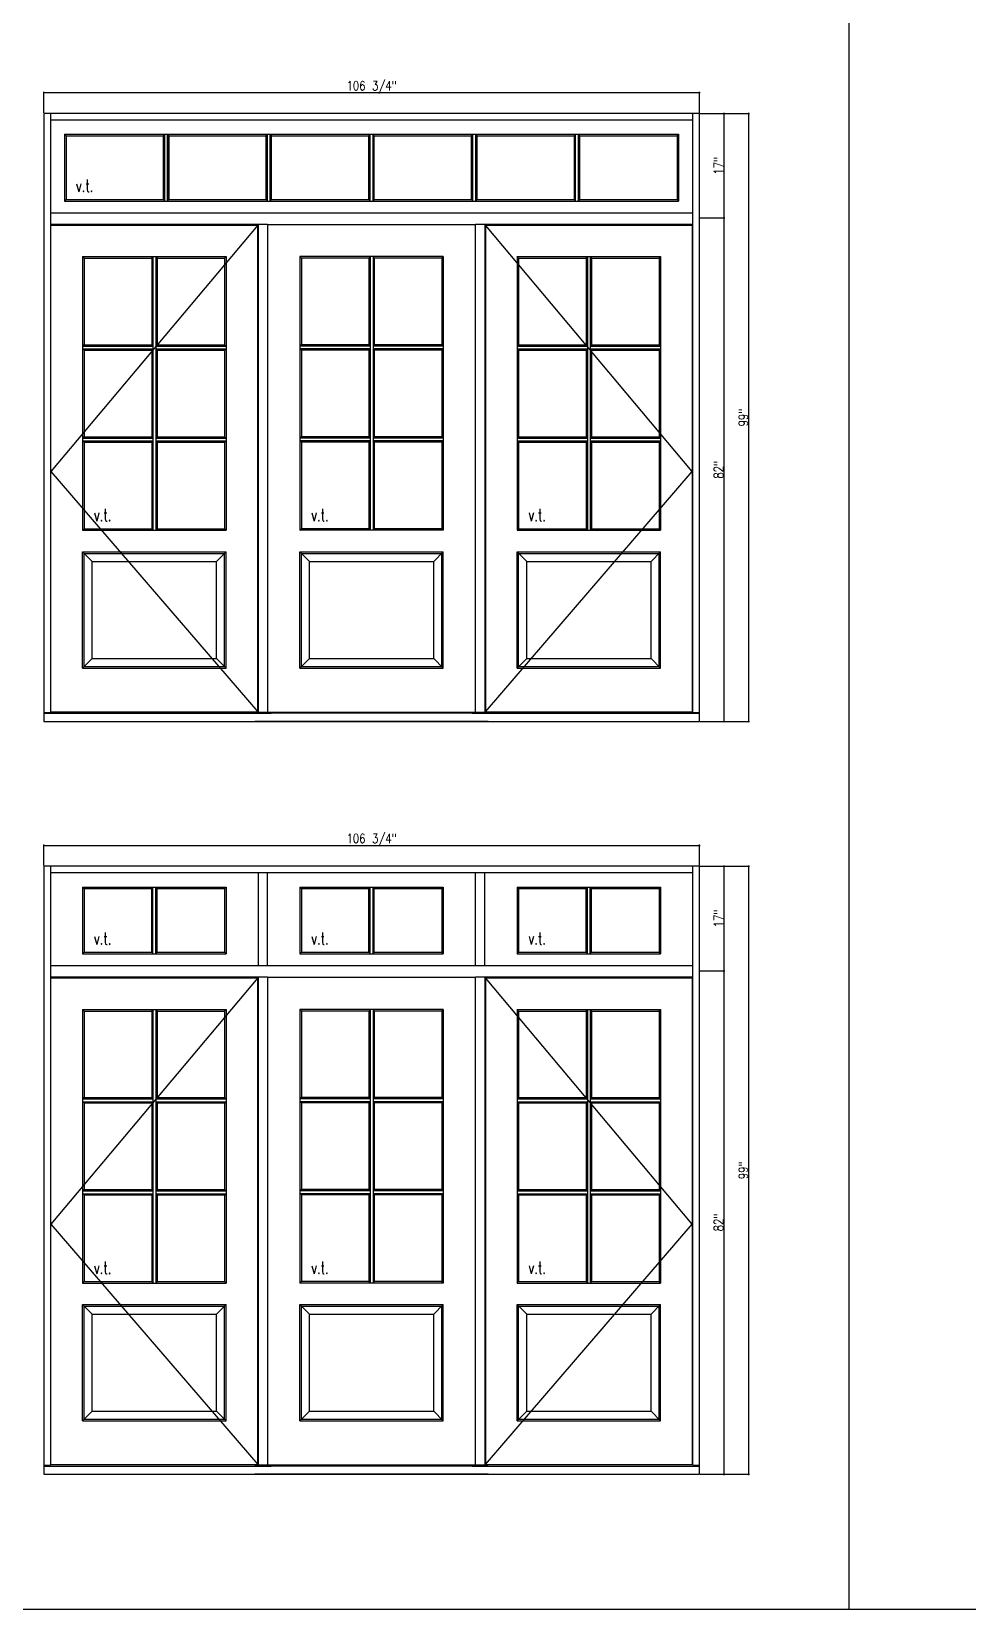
# Model space of a CAD drawing. Header units: inches. Extents: x 1985 to 11287, y 379 to 4336.
# Drawn here: x 9174.9 to 9327.3, y 3811.8 to 4068.7 of the extents above; entities that cross this region are included whole.
import ezdxf

# ---------------------------------------------------------------- set-up
doc = ezdxf.new("R2010")
doc.units = ezdxf.units.IN
doc.header["$MEASUREMENT"] = 0
doc.layers.get('0').update_dxf_attribs({"linetype": 'CONTINUOUS'})
doc.layers.get('Defpoints').update_dxf_attribs({"linetype": 'CONTINUOUS'})
for name, color, linetype in [('COTE1-1 99', 7, 'CONTINUOUS'), ('elevation 99', 7, 'CONTINUOUS'), ('opening side 99', 1, 'CONTINUOUS'), ('separation 99', 3, 'CONTINUOUS')]:
    doc.layers.add(name, color=color, linetype=linetype)
doc.styles.get("Standard").update_dxf_attribs({"font": 'txt.shx', "width": 0.8})
doc.dimstyles.new('Elevation', dxfattribs={"dimscale": 2, "dimtxt": 0.75, "dimasz": 0.0625, "dimexe": 0.0625, "dimexo": 0.0625, "dimgap": 0.0625, "dimtad": 1, "dimdec": 5, "dimzin": 0, "dimdsep": 46, "dimlunit": 5, "dimtxsty": 'Standard', "dimblk1": 'OBLIQUE', "dimblk2": 'OBLIQUE', "dimsah": 1, "dimcen": 2, "dimdle": 0.0625, "dimclrd": 1, "dimclre": 1, "dimadec": 1, "dimazin": 0, "dimtfac": 0.375, "dimtdec": 5, "dimtmove": 0, "dimatfit": 3, "dimldrblk": 'OBLIQUE', "dimfxl": 1, "dimfrac": 2, "dimtolj": 1, "dimtzin": 0, "dimarcsym": 0})

# ---------------------------------------------------------------- blocks, each defined once
blk = doc.blocks.new('_OBLIQUE')
at = {"color": 0, "linetype": 'ByBlock'}
blk.add_line((-0.5, -0.5), (0.5, 0.5), dxfattribs=at)
blk = doc.blocks.new('*D387')
at = {"layer": 'COTE1-1 99', "color": 1, "lineweight": -2, "transparency": 16777216}
for p, q in [((9176.77, 4058.8), (9283.77, 4058.8)), ((9176.89, 4055.52), (9176.89, 4058.92)), ((9283.64, 4055.52), (9283.64, 4058.92))]:
    blk.add_line(p, q, dxfattribs=at)
at = {"layer": 'Defpoints', "color": 0, "transparency": 16777216}
for p in [(9283.64, 4058.8), (9176.89, 4055.39), (9283.64, 4055.39)]:
    blk.add_point(p, dxfattribs=at)
at = {"layer": 'COTE1-1 99', "color": 1, "lineweight": -2, "transparency": 16777216, "xscale": 0.125, "yscale": 0.125, "zscale": 0.125, "rotation": 180}
blk.add_blockref('_OBLIQUE', (9176.89, 4058.8), dxfattribs=at)
at = {"layer": 'COTE1-1 99', "color": 1, "lineweight": -2, "transparency": 16777216, "xscale": 0.125, "yscale": 0.125, "zscale": 0.125}
blk.add_blockref('_OBLIQUE', (9283.64, 4058.8), dxfattribs=at)
at = {"layer": 'COTE1-1 99', "color": 0, "transparency": 16777216, "insert": (9230.27, 4059.67), "char_height": 1.5, "attachment_point": 5}
blk.add_mtext('\\A1;106 3/4"', dxfattribs=at)
blk = doc.blocks.new('*D388')
at = {"layer": 'COTE1-1 99', "color": 1, "lineweight": -2, "transparency": 16777216}
for p, q in [((9283.77, 4055.39), (9287.77, 4055.39)), ((9287.65, 4038.27), (9287.65, 4055.52)), ((9283.77, 4038.39), (9287.77, 4038.39))]:
    blk.add_line(p, q, dxfattribs=at)
at = {"layer": 'Defpoints', "color": 0, "transparency": 16777216}
for p in [(9283.64, 4055.39), (9287.65, 4055.39), (9283.64, 4038.39)]:
    blk.add_point(p, dxfattribs=at)
at = {"layer": 'COTE1-1 99', "color": 1, "lineweight": -2, "transparency": 16777216, "xscale": 0.125, "yscale": 0.125, "zscale": 0.125}
for p, rotation in [((9287.65, 4055.39), 90), ((9287.65, 4038.39), 270)]:
    blk.add_blockref('_OBLIQUE', p, dxfattribs=dict(at, rotation=rotation))
at = {"layer": 'COTE1-1 99', "color": 0, "transparency": 16777216, "insert": (9286.77, 4046.89), "char_height": 1.5, "attachment_point": 5, "rotation": 90}
blk.add_mtext('\\A1;17"', dxfattribs=at)
blk = doc.blocks.new('*D389')
at = {"layer": 'COTE1-1 99', "color": 1, "lineweight": -2, "transparency": 16777216}
for p, q in [((9283.77, 4038.39), (9287.77, 4038.39)), ((9287.65, 3956.27), (9287.65, 4038.52)), ((9283.77, 3956.39), (9287.77, 3956.39))]:
    blk.add_line(p, q, dxfattribs=at)
at = {"layer": 'Defpoints', "color": 0, "transparency": 16777216}
for p in [(9283.64, 4038.39), (9287.65, 4038.39), (9283.64, 3956.39)]:
    blk.add_point(p, dxfattribs=at)
at = {"layer": 'COTE1-1 99', "color": 1, "lineweight": -2, "transparency": 16777216, "xscale": 0.125, "yscale": 0.125, "zscale": 0.125}
for p, rotation in [((9287.65, 4038.39), 90), ((9287.65, 3956.39), 270)]:
    blk.add_blockref('_OBLIQUE', p, dxfattribs=dict(at, rotation=rotation))
at = {"layer": 'COTE1-1 99', "color": 0, "transparency": 16777216, "insert": (9286.77, 3997.39), "char_height": 1.5, "attachment_point": 5, "rotation": 90}
blk.add_mtext('\\A1;82"', dxfattribs=at)
blk = doc.blocks.new('*D390')
at = {"layer": 'COTE1-1 99', "color": 1, "lineweight": -2, "transparency": 16777216}
for p, q in [((9283.77, 4055.39), (9291.79, 4055.39)), ((9291.67, 3956.27), (9291.67, 4055.52)), ((9283.77, 3956.39), (9291.79, 3956.39))]:
    blk.add_line(p, q, dxfattribs=at)
at = {"layer": 'Defpoints', "color": 0, "transparency": 16777216}
for p in [(9283.64, 4055.39), (9291.67, 4055.39), (9283.64, 3956.39)]:
    blk.add_point(p, dxfattribs=at)
at = {"layer": 'COTE1-1 99', "color": 1, "lineweight": -2, "transparency": 16777216, "xscale": 0.125, "yscale": 0.125, "zscale": 0.125}
for p, rotation in [((9291.67, 4055.39), 90), ((9291.67, 3956.39), 270)]:
    blk.add_blockref('_OBLIQUE', p, dxfattribs=dict(at, rotation=rotation))
at = {"layer": 'COTE1-1 99', "color": 0, "transparency": 16777216, "insert": (9290.79, 4005.89), "char_height": 1.5, "attachment_point": 5, "rotation": 90}
blk.add_mtext('\\A1;99"', dxfattribs=at)
blk = doc.blocks.new('*D467')
at = {"layer": 'COTE1-1 99', "color": 1, "lineweight": -2, "transparency": 16777216}
for p, q in [((9176.77, 3936.23), (9283.77, 3936.23)), ((9176.89, 3932.95), (9176.89, 3936.35)), ((9283.64, 3932.95), (9283.64, 3936.35))]:
    blk.add_line(p, q, dxfattribs=at)
at = {"layer": 'Defpoints', "color": 0, "transparency": 16777216}
for p in [(9283.64, 3936.23), (9176.89, 3932.82), (9283.64, 3932.82)]:
    blk.add_point(p, dxfattribs=at)
at = {"layer": 'COTE1-1 99', "color": 1, "lineweight": -2, "transparency": 16777216, "xscale": 0.125, "yscale": 0.125, "zscale": 0.125, "rotation": 180}
blk.add_blockref('_OBLIQUE', (9176.89, 3936.23), dxfattribs=at)
at = {"layer": 'COTE1-1 99', "color": 1, "lineweight": -2, "transparency": 16777216, "xscale": 0.125, "yscale": 0.125, "zscale": 0.125}
blk.add_blockref('_OBLIQUE', (9283.64, 3936.23), dxfattribs=at)
at = {"layer": 'COTE1-1 99', "color": 0, "transparency": 16777216, "insert": (9230.27, 3937.1), "char_height": 1.5, "attachment_point": 5}
blk.add_mtext('\\A1;106 3/4"', dxfattribs=at)
blk = doc.blocks.new('*D468')
at = {"layer": 'COTE1-1 99', "color": 1, "lineweight": -2, "transparency": 16777216}
for p, q in [((9283.77, 3932.82), (9287.77, 3932.82)), ((9287.65, 3915.7), (9287.65, 3932.95)), ((9283.77, 3915.82), (9287.77, 3915.82))]:
    blk.add_line(p, q, dxfattribs=at)
at = {"layer": 'Defpoints', "color": 0, "transparency": 16777216}
for p in [(9283.64, 3932.82), (9287.65, 3932.82), (9283.64, 3915.82)]:
    blk.add_point(p, dxfattribs=at)
at = {"layer": 'COTE1-1 99', "color": 1, "lineweight": -2, "transparency": 16777216, "xscale": 0.125, "yscale": 0.125, "zscale": 0.125}
for p, rotation in [((9287.65, 3932.82), 90), ((9287.65, 3915.82), 270)]:
    blk.add_blockref('_OBLIQUE', p, dxfattribs=dict(at, rotation=rotation))
at = {"layer": 'COTE1-1 99', "color": 0, "transparency": 16777216, "insert": (9286.77, 3924.32), "char_height": 1.5, "attachment_point": 5, "rotation": 90}
blk.add_mtext('\\A1;17"', dxfattribs=at)
blk = doc.blocks.new('*D469')
at = {"layer": 'COTE1-1 99', "color": 1, "lineweight": -2, "transparency": 16777216}
for p, q in [((9283.77, 3915.82), (9287.77, 3915.82)), ((9287.65, 3833.7), (9287.65, 3915.95)), ((9283.77, 3833.82), (9287.77, 3833.82))]:
    blk.add_line(p, q, dxfattribs=at)
at = {"layer": 'Defpoints', "color": 0, "transparency": 16777216}
for p in [(9283.64, 3915.82), (9287.65, 3915.82), (9283.64, 3833.82)]:
    blk.add_point(p, dxfattribs=at)
at = {"layer": 'COTE1-1 99', "color": 1, "lineweight": -2, "transparency": 16777216, "xscale": 0.125, "yscale": 0.125, "zscale": 0.125}
for p, rotation in [((9287.65, 3915.82), 90), ((9287.65, 3833.82), 270)]:
    blk.add_blockref('_OBLIQUE', p, dxfattribs=dict(at, rotation=rotation))
at = {"layer": 'COTE1-1 99', "color": 0, "transparency": 16777216, "insert": (9286.77, 3874.82), "char_height": 1.5, "attachment_point": 5, "rotation": 90}
blk.add_mtext('\\A1;82"', dxfattribs=at)
blk = doc.blocks.new('*D470')
at = {"layer": 'COTE1-1 99', "color": 1, "lineweight": -2, "transparency": 16777216}
for p, q in [((9283.77, 3932.82), (9291.79, 3932.82)), ((9291.67, 3833.7), (9291.67, 3932.95)), ((9283.77, 3833.82), (9291.79, 3833.82))]:
    blk.add_line(p, q, dxfattribs=at)
at = {"layer": 'Defpoints', "color": 0, "transparency": 16777216}
for p in [(9283.64, 3932.82), (9291.67, 3932.82), (9283.64, 3833.82)]:
    blk.add_point(p, dxfattribs=at)
at = {"layer": 'COTE1-1 99', "color": 1, "lineweight": -2, "transparency": 16777216, "xscale": 0.125, "yscale": 0.125, "zscale": 0.125}
for p, rotation in [((9291.67, 3932.82), 90), ((9291.67, 3833.82), 270)]:
    blk.add_blockref('_OBLIQUE', p, dxfattribs=dict(at, rotation=rotation))
at = {"layer": 'COTE1-1 99', "color": 0, "transparency": 16777216, "insert": (9290.79, 3883.32), "char_height": 1.5, "attachment_point": 5, "rotation": 90}
blk.add_mtext('\\A1;99"', dxfattribs=at)

msp = doc.modelspace()

# ---------------------------------------------------------------- linework, layer by layer
at = {"layer": 'elevation 99'}
for p, q in [((9176.8925, 4055.391934), (9176.8925, 3956.391934)), ((9283.6425, 4055.391934), (9176.8925, 4055.391934)), ((9177.955, 4055.391934), (9177.955, 3957.851463)), ((9282.58, 4054.329434), (9177.955, 4054.329434)), ((9282.58, 3957.851463), (9282.58, 4055.391934)), ((9283.6425, 3956.391934), (9283.6425, 4055.391934)), ((9180.276195, 4052.007983), (9180.276195, 4041.150858)), ((9180.276195, 4052.007983), (9197.042258, 4052.007983)), ((9180.517267, 4051.766912), (9180.276195, 4052.007983)), ((9180.517267, 4051.766912), (9180.517267, 4041.391929)), ((9180.517267, 4051.766912), (9190.92365, 4051.766912)), ((9190.92365, 4051.766912), (9196.371458, 4051.766912)), ((9196.371458, 4051.766912), (9196.575658, 4052.007983)), ((9196.371458, 4041.391929), (9196.371458, 4051.766912)), ((9196.575658, 4041.150858), (9196.575658, 4052.007983)), ((9197.005387, 4052.007983), (9208.018913, 4052.007983)), ((9197.042258, 4041.150858), (9197.042258, 4052.007983)), ((9197.042258, 4052.007983), (9197.246458, 4051.766912)), ((9197.246458, 4041.391929), (9197.246458, 4051.766912)), ((9197.246458, 4051.766912), (9207.777841, 4051.766912)), ((9197.246458, 4051.766912), (9197.246458, 4041.391929)), ((9207.777841, 4051.766912), (9213.10075, 4051.766912)), ((9208.018913, 4052.007983), (9252.015887, 4052.007983)), ((9213.10075, 4051.766912), (9213.30495, 4052.007983)), ((9213.10075, 4041.391929), (9213.10075, 4051.766912)), ((9213.30495, 4041.150858), (9213.30495, 4052.007983)), ((9213.77155, 4052.007983), (9213.97575, 4051.766912)), ((9213.77155, 4041.150858), (9213.77155, 4052.007983)), ((9213.97575, 4051.766912), (9229.8299, 4051.766912)), ((9213.97575, 4041.391929), (9213.97575, 4051.766912)), ((9229.8299, 4051.766912), (9230.0341, 4052.007983)), ((9229.8299, 4041.391929), (9229.8299, 4051.766912)), ((9230.0341, 4041.150858), (9230.0341, 4052.007983)), ((9230.5007, 4041.150858), (9230.5007, 4052.007983)), ((9230.7049, 4051.766912), (9230.5007, 4052.007983)), ((9230.7049, 4041.391929), (9230.7049, 4051.766912)), ((9230.7049, 4051.766912), (9246.55905, 4051.766912)), ((9246.55905, 4051.766912), (9246.76325, 4052.007983)), ((9246.55905, 4041.391929), (9246.55905, 4051.766912)), ((9246.76325, 4041.150858), (9246.76325, 4052.007983)), ((9247.43405, 4051.766912), (9247.22985, 4052.007983)), ((9247.22985, 4041.150858), (9247.22985, 4052.007983)), ((9247.43405, 4051.766912), (9252.256958, 4051.766912)), ((9247.43405, 4041.391929), (9247.43405, 4051.766912)), ((9252.015887, 4052.007983), (9263.529413, 4052.007983)), ((9252.256958, 4051.766912), (9263.288341, 4051.766912)), ((9263.288341, 4051.766912), (9263.492541, 4052.007983)), ((9263.288341, 4041.391929), (9263.288341, 4051.766912)), ((9263.288341, 4051.766912), (9263.288341, 4041.391929)), ((9263.492541, 4041.150858), (9263.492541, 4052.007983)), ((9263.529413, 4052.007983), (9280.258604, 4052.007983)), ((9263.959141, 4041.150858), (9263.959141, 4052.007983)), ((9264.163341, 4051.766912), (9263.959141, 4052.007983)), ((9264.163341, 4041.391929), (9264.163341, 4051.766912)), ((9264.163341, 4051.766912), (9268.65285, 4051.766912)), ((9268.65285, 4051.766912), (9280.017533, 4051.766912)), ((9280.017533, 4051.766912), (9280.258604, 4052.007983)), ((9280.017533, 4051.766912), (9280.017533, 4041.391929)), ((9280.258604, 4052.007983), (9280.258604, 4041.150858)), ((9177.955, 4039.226471), (9282.58, 4039.226471)), ((9180.517267, 4041.391929), (9180.276195, 4041.150858)), ((9180.276195, 4041.150858), (9197.042258, 4041.150858)), ((9180.517267, 4041.391929), (9190.92365, 4041.391929)), ((9190.92365, 4041.391929), (9196.371458, 4041.391929)), ((9196.371458, 4041.391929), (9196.575658, 4041.150858)), ((9197.005387, 4041.150858), (9208.018913, 4041.150858)), ((9197.042258, 4041.150858), (9197.246458, 4041.391929)), ((9197.246458, 4041.391929), (9207.777841, 4041.391929)), ((9207.777841, 4041.391929), (9213.10075, 4041.391929)), ((9208.018913, 4041.150858), (9252.015887, 4041.150858)), ((9213.10075, 4041.391929), (9213.30495, 4041.150858)), ((9213.77155, 4041.150858), (9213.97575, 4041.391929)), ((9213.97575, 4041.391929), (9229.8299, 4041.391929)), ((9229.8299, 4041.391929), (9230.0341, 4041.150858)), ((9230.5007, 4041.150858), (9230.7049, 4041.391929)), ((9230.7049, 4041.391929), (9246.55905, 4041.391929)), ((9246.55905, 4041.391929), (9246.76325, 4041.150858)), ((9247.22985, 4041.150858), (9247.43405, 4041.391929)), ((9247.43405, 4041.391929), (9252.256958, 4041.391929)), ((9252.015887, 4041.150858), (9263.529413, 4041.150858)), ((9252.256958, 4041.391929), (9263.288341, 4041.391929)), ((9263.288341, 4041.391929), (9263.492541, 4041.150858)), ((9263.529413, 4041.150858), (9280.258604, 4041.150858)), ((9263.959141, 4041.150858), (9264.163341, 4041.391929)), ((9264.163341, 4041.391929), (9268.65285, 4041.391929)), ((9268.65285, 4041.391929), (9280.017533, 4041.391929)), ((9280.017533, 4041.391929), (9280.258604, 4041.150858)), ((9213.33, 4037.329434), (9177.955, 4037.329434)), ((9178.048735, 3957.982405), (9178.048735, 4037.235684)), ((9178.048735, 4037.235684), (9211.73625, 4037.235684)), ((9211.73625, 3957.982405), (9211.73625, 4037.235684)), ((9211.83, 3957.851463), (9211.83, 4037.329434)), ((9213.33, 4037.329434), (9247.205, 4037.329434)), ((9213.33, 4037.329434), (9213.33, 3957.851463)), ((9247.205, 3957.851463), (9247.205, 4037.329434)), ((9282.58, 4037.329434), (9247.205, 4037.329434)), ((9248.705, 4037.329434), (9248.705, 3957.851463)), ((9248.79875, 4037.235684), (9248.79875, 3957.982405)), ((9248.79875, 4037.235684), (9282.486235, 4037.235684)), ((9282.486235, 4037.235684), (9282.486235, 3957.982405)), ((9183.213913, 4032.097257), (9183.213913, 3987.530262)), ((9183.213913, 4032.097257), (9206.571086, 4032.097257)), ((9183.454985, 4031.829385), (9183.213913, 4032.097257)), ((9183.454985, 4031.829385), (9183.454985, 4017.725885)), ((9183.454985, 4031.829385), (9194.455, 4031.829385)), ((9194.455, 4031.829385), (9194.6592, 4032.097257)), ((9194.455, 4031.829385), (9194.455, 4017.725885)), ((9194.6592, 4032.097257), (9194.6592, 3987.530262)), ((9195.1258, 4032.097257), (9195.1258, 3987.530262)), ((9195.1258, 4032.097257), (9195.33, 4031.829385)), ((9195.33, 4031.829385), (9195.33, 4017.725885)), ((9195.33, 4031.829385), (9206.330015, 4031.829385)), ((9206.330015, 4031.829385), (9206.571086, 4032.097257)), ((9206.330015, 4031.829385), (9206.330015, 4017.725885)), ((9206.571086, 4032.097257), (9206.571086, 3987.530262)), ((9218.829985, 4031.829385), (9218.588913, 4032.097257)), ((9241.946086, 4032.097257), (9218.588913, 4032.097257)), ((9218.588913, 4032.097257), (9218.588913, 3987.530262)), ((9229.83, 4031.829385), (9218.829985, 4031.829385)), ((9218.829985, 4031.829385), (9218.829985, 4017.725885)), ((9230.0342, 4032.097257), (9229.83, 4031.829385)), ((9229.83, 4031.829385), (9229.83, 4017.725885)), ((9230.0342, 4032.097257), (9230.0342, 3987.530262)), ((9230.705, 4031.829385), (9230.5008, 4032.097257)), ((9230.5008, 4032.097257), (9230.5008, 3987.530262)), ((9230.705, 4031.829385), (9230.705, 4017.725885)), ((9241.705015, 4031.829385), (9230.705, 4031.829385)), ((9241.705015, 4031.829385), (9241.946086, 4032.097257)), ((9241.705015, 4031.829385), (9241.705015, 4017.725885)), ((9241.946086, 4032.097257), (9241.946086, 3987.530262)), ((9254.204985, 4031.829385), (9253.963913, 4032.097257)), ((9253.963913, 4032.097257), (9277.321086, 4032.097257)), ((9253.963913, 4032.097257), (9253.963913, 3987.530262)), ((9254.204985, 4031.829385), (9265.205, 4031.829385)), ((9254.204985, 4031.829385), (9254.204985, 4017.725885)), ((9265.205, 4031.829385), (9265.4092, 4032.097257)), ((9265.205, 4031.829385), (9265.205, 4017.725885)), ((9265.4092, 4032.097257), (9265.4092, 3987.530262)), ((9265.8758, 4032.097257), (9266.08, 4031.829385)), ((9265.8758, 4032.097257), (9265.8758, 3987.530262)), ((9266.08, 4031.829385), (9277.080015, 4031.829385)), ((9266.08, 4031.829385), (9266.08, 4017.725885)), ((9277.080015, 4031.829385), (9277.321086, 4032.097257)), ((9277.080015, 4031.829385), (9277.080015, 4017.725885)), ((9277.321086, 4032.097257), (9277.321086, 3987.530262)), ((9183.454985, 4017.725885), (9183.213913, 4017.521685)), ((9183.213913, 4017.521685), (9194.6592, 4017.521685)), ((9183.213913, 4017.055085), (9194.6592, 4017.055085)), ((9183.454985, 4016.850885), (9183.213913, 4017.055085)), ((9183.454985, 4017.725885), (9194.455, 4017.725885)), ((9183.454985, 4016.850885), (9194.455, 4016.850885)), ((9183.454985, 4016.850885), (9183.454985, 4002.747385)), ((9194.455, 4017.725885), (9194.6592, 4017.521685)), ((9194.455, 4016.850885), (9194.6592, 4017.055085)), ((9194.455, 4016.850885), (9194.455, 4002.747385)), ((9195.33, 4017.725885), (9195.1258, 4017.521685)), ((9195.1258, 4017.521685), (9206.571086, 4017.521685)), ((9195.33, 4016.850885), (9195.1258, 4017.055085)), ((9195.1258, 4017.055085), (9206.571086, 4017.055085)), ((9195.33, 4017.725885), (9206.330015, 4017.725885)), ((9195.33, 4016.850885), (9206.330015, 4016.850885)), ((9195.33, 4016.850885), (9195.33, 4002.747385)), ((9206.330015, 4017.725885), (9206.571086, 4017.521685)), ((9206.330015, 4016.850885), (9206.571086, 4017.055085)), ((9206.330015, 4016.850885), (9206.330015, 4002.747385)), ((9218.829985, 4017.725885), (9218.588913, 4017.521685)), ((9230.0342, 4017.521685), (9218.588913, 4017.521685)), ((9230.0342, 4017.055085), (9218.588913, 4017.055085)), ((9218.829985, 4016.850885), (9218.588913, 4017.055085)), ((9229.83, 4017.725885), (9218.829985, 4017.725885)), ((9229.83, 4016.850885), (9218.829985, 4016.850885)), ((9218.829985, 4016.850885), (9218.829985, 4002.747385)), ((9229.83, 4017.725885), (9230.0342, 4017.521685)), ((9229.83, 4016.850885), (9230.0342, 4017.055085)), ((9229.83, 4016.850885), (9229.83, 4002.747385)), ((9230.705, 4017.725885), (9230.5008, 4017.521685)), ((9241.946086, 4017.521685), (9230.5008, 4017.521685)), ((9230.705, 4016.850885), (9230.5008, 4017.055085)), ((9241.946086, 4017.055085), (9230.5008, 4017.055085)), ((9241.705015, 4017.725885), (9230.705, 4017.725885)), ((9230.705, 4016.850885), (9230.705, 4002.747385)), ((9241.705015, 4016.850885), (9230.705, 4016.850885)), ((9241.705015, 4017.725885), (9241.946086, 4017.521685)), ((9241.705015, 4016.850885), (9241.946086, 4017.055085)), ((9241.705015, 4016.850885), (9241.705015, 4002.747385)), ((9254.204985, 4017.725885), (9253.963913, 4017.521685)), ((9253.963913, 4017.521685), (9265.4092, 4017.521685)), ((9254.204985, 4016.850885), (9253.963913, 4017.055085)), ((9253.963913, 4017.055085), (9265.4092, 4017.055085)), ((9254.204985, 4017.725885), (9265.205, 4017.725885)), ((9254.204985, 4016.850885), (9254.204985, 4002.747385)), ((9254.204985, 4016.850885), (9265.205, 4016.850885)), ((9265.205, 4017.725885), (9265.4092, 4017.521685)), ((9265.205, 4016.850885), (9265.4092, 4017.055085)), ((9265.205, 4016.850885), (9265.205, 4002.747385)), ((9266.08, 4017.725885), (9265.8758, 4017.521685)), ((9265.8758, 4017.521685), (9277.321086, 4017.521685)), ((9265.8758, 4017.055085), (9277.321086, 4017.055085)), ((9266.08, 4016.850885), (9265.8758, 4017.055085)), ((9266.08, 4017.725885), (9277.080015, 4017.725885)), ((9266.08, 4016.850885), (9266.08, 4002.747385)), ((9266.08, 4016.850885), (9277.080015, 4016.850885)), ((9277.080015, 4017.725885), (9277.321086, 4017.521685)), ((9277.080015, 4016.850885), (9277.321086, 4017.055085)), ((9277.080015, 4016.850885), (9277.080015, 4002.747385)), ((9183.454985, 4002.747385), (9183.213913, 4002.543185)), ((9183.213913, 4002.543185), (9194.6592, 4002.543185)), ((9183.213913, 4002.081034), (9194.6592, 4002.081034)), ((9183.454985, 4002.747385), (9194.455, 4002.747385)), ((9183.454985, 4001.876834), (9194.455, 4001.876834)), ((9183.454985, 4001.876834), (9183.454985, 3987.771334)), ((9194.455, 4001.876834), (9194.455, 3987.771334)), ((9195.1258, 4002.543185), (9206.571086, 4002.543185)), ((9195.1258, 4002.081034), (9206.571086, 4002.081034)), ((9195.33, 4002.747385), (9206.330015, 4002.747385)), ((9195.33, 4001.876834), (9195.33, 3987.771334)), ((9195.33, 4001.876834), (9206.330015, 4001.876834)), ((9206.330015, 4002.747385), (9206.571086, 4002.543185)), ((9206.330015, 4001.876834), (9206.571086, 4002.081034)), ((9206.330015, 4001.876834), (9206.330015, 3987.771334)), ((9218.829985, 4002.747385), (9218.588913, 4002.543185)), ((9230.0342, 4002.543185), (9218.588913, 4002.543185)), ((9230.0342, 4002.081034), (9218.588913, 4002.081034)), ((9218.829985, 4001.876834), (9218.588913, 4002.081034)), ((9229.83, 4002.747385), (9218.829985, 4002.747385)), ((9229.83, 4001.876834), (9218.829985, 4001.876834)), ((9218.829985, 4001.876834), (9218.829985, 3987.771334)), ((9229.83, 4001.876834), (9229.83, 3987.771334)), ((9241.946086, 4002.543185), (9230.5008, 4002.543185)), ((9241.946086, 4002.081034), (9230.5008, 4002.081034)), ((9241.705015, 4002.747385), (9230.705, 4002.747385)), ((9230.705, 4001.876834), (9230.705, 3987.771334)), ((9241.705015, 4001.876834), (9230.705, 4001.876834)), ((9241.705015, 4002.747385), (9241.946086, 4002.543185)), ((9241.705015, 4001.876834), (9241.705015, 3987.771334)), ((9254.204985, 4002.747385), (9253.963913, 4002.543185)), ((9253.963913, 4002.543185), (9265.4092, 4002.543185)), ((9253.963913, 4002.081034), (9265.4092, 4002.081034)), ((9254.204985, 4002.747385), (9265.205, 4002.747385)), ((9254.204985, 4001.876834), (9254.204985, 3987.771334)), ((9254.204985, 4001.876834), (9265.205, 4001.876834)), ((9265.205, 4001.876834), (9265.205, 3987.771334)), ((9265.8758, 4002.543185), (9277.321086, 4002.543185)), ((9265.8758, 4002.081034), (9277.321086, 4002.081034)), ((9266.08, 4002.747385), (9277.080015, 4002.747385)), ((9266.08, 4001.876834), (9277.080015, 4001.876834)), ((9266.08, 4001.876834), (9266.08, 3987.771334)), ((9277.080015, 4002.747385), (9277.321086, 4002.543185)), ((9277.080015, 4001.876834), (9277.321086, 4002.081034)), ((9277.080015, 4001.876834), (9277.080015, 3987.771334)), ((9183.213913, 3987.530262), (9183.454985, 3987.771334)), ((9183.213913, 3987.530262), (9206.571086, 3987.530262)), ((9183.454985, 3987.771334), (9194.455, 3987.771334)), ((9194.455, 3987.771334), (9194.6592, 3987.530262)), ((9195.33, 3987.771334), (9195.1258, 3987.530262)), ((9195.33, 3987.771334), (9206.330015, 3987.771334)), ((9206.571086, 3987.530262), (9206.330015, 3987.771334)), ((9218.588913, 3987.530262), (9218.829985, 3987.771334)), ((9241.946086, 3987.530262), (9218.588913, 3987.530262)), ((9229.83, 3987.771334), (9218.829985, 3987.771334)), ((9229.83, 3987.771334), (9230.0342, 3987.530262)), ((9230.705, 3987.771334), (9230.5008, 3987.530262)), ((9241.705015, 3987.771334), (9230.705, 3987.771334)), ((9241.946086, 3987.530262), (9241.705015, 3987.771334)), ((9253.963913, 3987.530262), (9254.204985, 3987.771334)), ((9253.963913, 3987.530262), (9277.321086, 3987.530262)), ((9254.204985, 3987.771334), (9265.205, 3987.771334)), ((9265.205, 3987.771334), (9265.4092, 3987.530262)), ((9266.08, 3987.771334), (9265.8758, 3987.530262)), ((9266.08, 3987.771334), (9277.080015, 3987.771334)), ((9277.321086, 3987.530262), (9277.080015, 3987.771334)), ((9183.213854, 3984.012405), (9206.57113, 3984.012405)), ((9183.213854, 3965.110348), (9183.213854, 3984.012405)), ((9184.767426, 3982.458784), (9183.213854, 3984.012405)), ((9183.454926, 3983.771284), (9206.330059, 3983.771284)), ((9183.454926, 3965.351419), (9183.454926, 3983.771284)), ((9184.767426, 3982.458784), (9205.017559, 3982.458784)), ((9184.767426, 3966.663919), (9184.767426, 3982.458784)), ((9206.57113, 3984.012405), (9205.017559, 3982.458784)), ((9205.017559, 3966.663919), (9205.017559, 3982.458784)), ((9206.330059, 3965.351419), (9206.330059, 3983.771284)), ((9206.57113, 3965.110348), (9206.57113, 3984.012405)), ((9218.588854, 3984.012405), (9241.94613, 3984.012405)), ((9218.588854, 3965.110348), (9218.588854, 3984.012405)), ((9220.142426, 3982.458784), (9218.588854, 3984.012405)), ((9218.829926, 3983.771284), (9241.705059, 3983.771284)), ((9218.829926, 3965.351419), (9218.829926, 3983.771284)), ((9220.142426, 3982.458784), (9240.392559, 3982.458784)), ((9220.142426, 3966.663919), (9220.142426, 3982.458784)), ((9241.94613, 3984.012405), (9240.392559, 3982.458784)), ((9240.392559, 3966.663919), (9240.392559, 3982.458784)), ((9241.705059, 3965.351419), (9241.705059, 3983.771284)), ((9241.94613, 3965.110348), (9241.94613, 3984.012405)), ((9253.963854, 3984.012405), (9277.32113, 3984.012405)), ((9253.963854, 3965.110348), (9253.963854, 3984.012405)), ((9255.517426, 3982.458784), (9253.963854, 3984.012405)), ((9254.204926, 3983.771284), (9277.080059, 3983.771284)), ((9254.204926, 3965.351419), (9254.204926, 3983.771284)), ((9255.517426, 3982.458784), (9275.767559, 3982.458784)), ((9255.517426, 3966.663919), (9255.517426, 3982.458784)), ((9277.32113, 3984.012405), (9275.767559, 3982.458784)), ((9275.767559, 3966.663919), (9275.767559, 3982.458784)), ((9277.080059, 3965.351419), (9277.080059, 3983.771284)), ((9277.32113, 3965.110348), (9277.32113, 3984.012405)), ((9183.213854, 3965.110348), (9184.767426, 3966.663919)), ((9183.213854, 3965.110348), (9206.57113, 3965.110348)), ((9183.454926, 3965.351419), (9206.330059, 3965.351419)), ((9184.767426, 3966.663919), (9205.017559, 3966.663919)), ((9206.57113, 3965.110348), (9205.017559, 3966.663919)), ((9218.588854, 3965.110348), (9220.142426, 3966.663919)), ((9218.588854, 3965.110348), (9241.94613, 3965.110348)), ((9218.829926, 3965.351419), (9241.705059, 3965.351419)), ((9220.142426, 3966.663919), (9240.392559, 3966.663919)), ((9241.94613, 3965.110348), (9240.392559, 3966.663919)), ((9253.963854, 3965.110348), (9255.517426, 3966.663919)), ((9253.963854, 3965.110348), (9277.32113, 3965.110348)), ((9254.204926, 3965.351419), (9277.080059, 3965.351419)), ((9255.517426, 3966.663919), (9275.767559, 3966.663919)), ((9277.32113, 3965.110348), (9275.767559, 3966.663919)), ((9176.8925, 3957.851463), (9177.955, 3957.851463)), ((9176.8925, 3957.735634), (9213.8925, 3957.735634)), ((9178.048735, 3957.982405), (9211.73625, 3957.982405)), ((9249.2675, 3957.735634), (9211.2675, 3957.735634)), ((9248.705, 3957.851463), (9211.83, 3957.851463)), ((9246.6425, 3957.735634), (9283.6425, 3957.735634)), ((9248.79875, 3957.982405), (9282.486235, 3957.982405)), ((9282.58, 3957.851463), (9283.6425, 3957.851463)), ((9176.8925, 3956.391934), (9204.7675, 3956.391934)), ((9176.8925, 3956.391934), (9211.2675, 3956.391934)), ((9176.8925, 3956.391934), (9213.8925, 3956.391934)), ((9177.485464, 3956.391934), (9205.360464, 3956.391934)), ((9177.485464, 3956.391934), (9211.860464, 3956.391934)), ((9177.485464, 3956.391934), (9214.485464, 3956.391934)), ((9177.485464, 3956.391934), (9205.360464, 3956.391934)), ((9177.485464, 3956.391934), (9211.860464, 3956.391934)), ((9177.485464, 3956.391934), (9214.485464, 3956.391934)), ((9249.2675, 3956.391934), (9211.2675, 3956.391934)), ((9211.860464, 3956.391934), (9249.860464, 3956.391934)), ((9211.860464, 3956.391934), (9247.235464, 3956.391934)), ((9211.860464, 3956.391934), (9240.735464, 3956.391934)), ((9211.860464, 3956.391934), (9249.860464, 3956.391934)), ((9211.860464, 3956.391934), (9247.235464, 3956.391934)), ((9211.860464, 3956.391934), (9240.735464, 3956.391934)), ((9249.2675, 3956.391934), (9213.8925, 3956.391934)), ((9249.2675, 3956.391934), (9220.3925, 3956.391934)), ((9246.6425, 3956.391934), (9283.6425, 3956.391934)), ((9246.6425, 3956.391934), (9282.0175, 3956.391934)), ((9246.6425, 3956.391934), (9275.5175, 3956.391934)), ((9247.235464, 3956.391934), (9282.610464, 3956.391934)), ((9247.235464, 3956.391934), (9276.110464, 3956.391934)), ((9247.235464, 3956.391934), (9282.610464, 3956.391934)), ((9247.235464, 3956.391934), (9276.110464, 3956.391934)), ((9176.8925, 3932.821778), (9176.8925, 3833.821778)), ((9213.8925, 3932.821778), (9176.8925, 3932.821778)), ((9177.955, 3932.821778), (9177.955, 3835.281307)), ((9213.8925, 3931.759278), (9177.955, 3931.759278)), ((9249.2675, 3932.821778), (9211.2675, 3932.821778)), ((9249.2675, 3931.759278), (9211.2675, 3931.759278)), ((9211.83, 3916.656315), (9211.83, 3931.759278)), ((9213.33, 3916.656315), (9213.33, 3931.759278)), ((9283.6425, 3932.821778), (9246.6425, 3932.821778)), ((9282.58, 3931.759278), (9246.6425, 3931.759278)), ((9247.205, 3916.656315), (9247.205, 3931.759278)), ((9248.705, 3916.656315), (9248.705, 3931.759278)), ((9282.58, 3835.281307), (9282.58, 3932.821778)), ((9283.6425, 3833.821778), (9283.6425, 3932.821778)), ((9183.214813, 3929.437827), (9206.570186, 3929.437827)), ((9183.214813, 3929.437827), (9183.214813, 3918.580702)), ((9183.214813, 3929.437827), (9183.455885, 3929.196756)), ((9183.455885, 3929.196756), (9194.455, 3929.196756)), ((9183.455885, 3929.196756), (9183.455885, 3918.821773)), ((9194.455, 3929.196756), (9194.6592, 3929.437827)), ((9194.455, 3918.821773), (9194.455, 3929.196756)), ((9194.6592, 3918.580702), (9194.6592, 3929.437827)), ((9195.33, 3929.196756), (9195.1258, 3929.437827)), ((9195.1258, 3918.580702), (9195.1258, 3929.437827)), ((9195.33, 3929.196756), (9206.329115, 3929.196756)), ((9195.33, 3918.821773), (9195.33, 3929.196756)), ((9206.329115, 3929.196756), (9206.570186, 3929.437827)), ((9206.329115, 3929.196756), (9206.329115, 3918.821773)), ((9206.570186, 3929.437827), (9206.570186, 3918.580702)), ((9218.589813, 3929.437827), (9241.945186, 3929.437827)), ((9218.589813, 3929.437827), (9218.589813, 3918.580702)), ((9218.589813, 3929.437827), (9218.830885, 3929.196756)), ((9218.830885, 3929.196756), (9229.83, 3929.196756)), ((9218.830885, 3929.196756), (9218.830885, 3918.821773)), ((9229.83, 3929.196756), (9230.0342, 3929.437827)), ((9229.83, 3918.821773), (9229.83, 3929.196756)), ((9230.0342, 3918.580702), (9230.0342, 3929.437827)), ((9230.705, 3929.196756), (9230.5008, 3929.437827)), ((9230.5008, 3918.580702), (9230.5008, 3929.437827)), ((9230.705, 3929.196756), (9241.704115, 3929.196756)), ((9230.705, 3918.821773), (9230.705, 3929.196756)), ((9241.704115, 3929.196756), (9241.945186, 3929.437827)), ((9241.704115, 3929.196756), (9241.704115, 3918.821773)), ((9241.945186, 3929.437827), (9241.945186, 3918.580702)), ((9253.964813, 3929.437827), (9277.320186, 3929.437827)), ((9253.964813, 3929.437827), (9253.964813, 3918.580702)), ((9253.964813, 3929.437827), (9254.205885, 3929.196756)), ((9254.205885, 3929.196756), (9265.205, 3929.196756)), ((9254.205885, 3929.196756), (9254.205885, 3918.821773)), ((9265.205, 3929.196756), (9265.4092, 3929.437827)), ((9265.205, 3918.821773), (9265.205, 3929.196756)), ((9265.4092, 3918.580702), (9265.4092, 3929.437827)), ((9266.08, 3929.196756), (9265.8758, 3929.437827)), ((9265.8758, 3918.580702), (9265.8758, 3929.437827)), ((9266.08, 3929.196756), (9277.079115, 3929.196756)), ((9266.08, 3918.821773), (9266.08, 3929.196756)), ((9277.079115, 3929.196756), (9277.320186, 3929.437827)), ((9277.079115, 3929.196756), (9277.079115, 3918.821773)), ((9277.320186, 3929.437827), (9277.320186, 3918.580702)), ((9183.214813, 3918.580702), (9183.455885, 3918.821773)), ((9183.214813, 3918.580702), (9206.570186, 3918.580702)), ((9183.449408, 3918.821773), (9194.455, 3918.821773)), ((9194.455, 3918.821773), (9194.6592, 3918.580702)), ((9195.1258, 3918.580702), (9195.33, 3918.821773)), ((9195.33, 3918.821773), (9206.329115, 3918.821773)), ((9206.570186, 3918.580702), (9206.329115, 3918.821773)), ((9218.589813, 3918.580702), (9218.830885, 3918.821773)), ((9218.589813, 3918.580702), (9241.945186, 3918.580702)), ((9218.824408, 3918.821773), (9229.83, 3918.821773)), ((9229.83, 3918.821773), (9230.0342, 3918.580702)), ((9230.5008, 3918.580702), (9230.705, 3918.821773)), ((9230.705, 3918.821773), (9241.704115, 3918.821773)), ((9241.945186, 3918.580702), (9241.704115, 3918.821773)), ((9253.964813, 3918.580702), (9254.205885, 3918.821773)), ((9253.964813, 3918.580702), (9277.320186, 3918.580702)), ((9254.199408, 3918.821773), (9265.205, 3918.821773)), ((9265.205, 3918.821773), (9265.4092, 3918.580702)), ((9265.8758, 3918.580702), (9266.08, 3918.821773)), ((9266.08, 3918.821773), (9277.079115, 3918.821773)), ((9277.320186, 3918.580702), (9277.079115, 3918.821773)), ((9177.955, 3916.656315), (9282.58, 3916.656315)), ((9213.33, 3914.759278), (9177.955, 3914.759278)), ((9178.048735, 3835.412249), (9178.048735, 3914.665528)), ((9178.048735, 3914.665528), (9211.73625, 3914.665528)), ((9211.73625, 3835.412249), (9211.73625, 3914.665528)), ((9211.83, 3835.281307), (9211.83, 3914.759278)), ((9213.33, 3914.759278), (9247.205, 3914.759278)), ((9213.33, 3914.759278), (9213.33, 3835.281307)), ((9247.205, 3835.281307), (9247.205, 3914.759278)), ((9282.58, 3914.759278), (9247.205, 3914.759278)), ((9248.705, 3914.759278), (9248.705, 3835.281307)), ((9248.79875, 3914.665528), (9248.79875, 3835.412249)), ((9248.79875, 3914.665528), (9282.486235, 3914.665528)), ((9282.486235, 3914.665528), (9282.486235, 3835.412249)), ((9183.213913, 3909.527101), (9183.213913, 3864.960106)), ((9183.213913, 3909.527101), (9206.571086, 3909.527101)), ((9183.454985, 3909.259229), (9183.213913, 3909.527101)), ((9183.454985, 3909.259229), (9183.454985, 3895.155729)), ((9183.454985, 3909.259229), (9194.455, 3909.259229)), ((9194.455, 3909.259229), (9194.6592, 3909.527101)), ((9194.455, 3909.259229), (9194.455, 3895.155729)), ((9194.6592, 3909.527101), (9194.6592, 3864.960106)), ((9195.1258, 3909.527101), (9195.1258, 3864.960106)), ((9195.1258, 3909.527101), (9195.33, 3909.259229)), ((9195.33, 3909.259229), (9195.33, 3895.155729)), ((9195.33, 3909.259229), (9206.330015, 3909.259229)), ((9206.330015, 3909.259229), (9206.571086, 3909.527101)), ((9206.330015, 3909.259229), (9206.330015, 3895.155729)), ((9206.571086, 3909.527101), (9206.571086, 3864.960106)), ((9218.829985, 3909.259229), (9218.588913, 3909.527101)), ((9241.946086, 3909.527101), (9218.588913, 3909.527101)), ((9218.588913, 3909.527101), (9218.588913, 3864.960106)), ((9229.83, 3909.259229), (9218.829985, 3909.259229)), ((9218.829985, 3909.259229), (9218.829985, 3895.155729)), ((9230.0342, 3909.527101), (9229.83, 3909.259229)), ((9229.83, 3909.259229), (9229.83, 3895.155729)), ((9230.0342, 3909.527101), (9230.0342, 3864.960106)), ((9230.705, 3909.259229), (9230.5008, 3909.527101)), ((9230.5008, 3909.527101), (9230.5008, 3864.960106)), ((9230.705, 3909.259229), (9230.705, 3895.155729)), ((9241.705015, 3909.259229), (9230.705, 3909.259229)), ((9241.705015, 3909.259229), (9241.946086, 3909.527101)), ((9241.705015, 3909.259229), (9241.705015, 3895.155729)), ((9241.946086, 3909.527101), (9241.946086, 3864.960106)), ((9254.204985, 3909.259229), (9253.963913, 3909.527101)), ((9253.963913, 3909.527101), (9277.321086, 3909.527101)), ((9253.963913, 3909.527101), (9253.963913, 3864.960106)), ((9254.204985, 3909.259229), (9265.205, 3909.259229)), ((9254.204985, 3909.259229), (9254.204985, 3895.155729)), ((9265.205, 3909.259229), (9265.4092, 3909.527101)), ((9265.205, 3909.259229), (9265.205, 3895.155729)), ((9265.4092, 3909.527101), (9265.4092, 3864.960106)), ((9265.8758, 3909.527101), (9266.08, 3909.259229)), ((9265.8758, 3909.527101), (9265.8758, 3864.960106)), ((9266.08, 3909.259229), (9277.080015, 3909.259229)), ((9266.08, 3909.259229), (9266.08, 3895.155729)), ((9277.080015, 3909.259229), (9277.321086, 3909.527101)), ((9277.080015, 3909.259229), (9277.080015, 3895.155729)), ((9277.321086, 3909.527101), (9277.321086, 3864.960106)), ((9183.454985, 3895.155729), (9183.213913, 3894.951529)), ((9183.454985, 3895.155729), (9194.455, 3895.155729)), ((9194.455, 3895.155729), (9194.6592, 3894.951529)), ((9195.33, 3895.155729), (9195.1258, 3894.951529)), ((9195.33, 3895.155729), (9206.330015, 3895.155729)), ((9206.330015, 3895.155729), (9206.571086, 3894.951529)), ((9218.829985, 3895.155729), (9218.588913, 3894.951529)), ((9229.83, 3895.155729), (9218.829985, 3895.155729)), ((9229.83, 3895.155729), (9230.0342, 3894.951529)), ((9230.705, 3895.155729), (9230.5008, 3894.951529)), ((9241.705015, 3895.155729), (9230.705, 3895.155729)), ((9241.705015, 3895.155729), (9241.946086, 3894.951529)), ((9254.204985, 3895.155729), (9253.963913, 3894.951529)), ((9254.204985, 3895.155729), (9265.205, 3895.155729)), ((9265.205, 3895.155729), (9265.4092, 3894.951529)), ((9266.08, 3895.155729), (9265.8758, 3894.951529)), ((9266.08, 3895.155729), (9277.080015, 3895.155729)), ((9277.080015, 3895.155729), (9277.321086, 3894.951529)), ((9183.213913, 3894.951529), (9194.6592, 3894.951529)), ((9183.213913, 3894.484929), (9194.6592, 3894.484929)), ((9183.454985, 3894.280729), (9183.213913, 3894.484929)), ((9183.454985, 3894.280729), (9194.455, 3894.280729)), ((9183.454985, 3894.280729), (9183.454985, 3880.177229)), ((9194.455, 3894.280729), (9194.6592, 3894.484929)), ((9194.455, 3894.280729), (9194.455, 3880.177229)), ((9195.1258, 3894.951529), (9206.571086, 3894.951529)), ((9195.33, 3894.280729), (9195.1258, 3894.484929)), ((9195.1258, 3894.484929), (9206.571086, 3894.484929)), ((9195.33, 3894.280729), (9206.330015, 3894.280729)), ((9195.33, 3894.280729), (9195.33, 3880.177229)), ((9206.330015, 3894.280729), (9206.571086, 3894.484929)), ((9206.330015, 3894.280729), (9206.330015, 3880.177229)), ((9230.0342, 3894.951529), (9218.588913, 3894.951529)), ((9230.0342, 3894.484929), (9218.588913, 3894.484929)), ((9218.829985, 3894.280729), (9218.588913, 3894.484929)), ((9229.83, 3894.280729), (9218.829985, 3894.280729)), ((9218.829985, 3894.280729), (9218.829985, 3880.177229)), ((9229.83, 3894.280729), (9230.0342, 3894.484929)), ((9229.83, 3894.280729), (9229.83, 3880.177229)), ((9241.946086, 3894.951529), (9230.5008, 3894.951529)), ((9230.705, 3894.280729), (9230.5008, 3894.484929)), ((9241.946086, 3894.484929), (9230.5008, 3894.484929)), ((9230.705, 3894.280729), (9230.705, 3880.177229)), ((9241.705015, 3894.280729), (9230.705, 3894.280729)), ((9241.705015, 3894.280729), (9241.946086, 3894.484929)), ((9241.705015, 3894.280729), (9241.705015, 3880.177229)), ((9253.963913, 3894.951529), (9265.4092, 3894.951529)), ((9254.204985, 3894.280729), (9253.963913, 3894.484929)), ((9253.963913, 3894.484929), (9265.4092, 3894.484929)), ((9254.204985, 3894.280729), (9254.204985, 3880.177229)), ((9254.204985, 3894.280729), (9265.205, 3894.280729)), ((9265.205, 3894.280729), (9265.4092, 3894.484929)), ((9265.205, 3894.280729), (9265.205, 3880.177229)), ((9265.8758, 3894.951529), (9277.321086, 3894.951529)), ((9265.8758, 3894.484929), (9277.321086, 3894.484929)), ((9266.08, 3894.280729), (9265.8758, 3894.484929)), ((9266.08, 3894.280729), (9266.08, 3880.177229)), ((9266.08, 3894.280729), (9277.080015, 3894.280729)), ((9277.080015, 3894.280729), (9277.321086, 3894.484929)), ((9277.080015, 3894.280729), (9277.080015, 3880.177229)), ((9183.454985, 3880.177229), (9183.213913, 3879.973029)), ((9183.213913, 3879.973029), (9194.6592, 3879.973029)), ((9183.454985, 3880.177229), (9194.455, 3880.177229)), ((9195.1258, 3879.973029), (9206.571086, 3879.973029)), ((9195.33, 3880.177229), (9206.330015, 3880.177229)), ((9206.330015, 3880.177229), (9206.571086, 3879.973029)), ((9218.829985, 3880.177229), (9218.588913, 3879.973029)), ((9230.0342, 3879.973029), (9218.588913, 3879.973029)), ((9229.83, 3880.177229), (9218.829985, 3880.177229)), ((9241.946086, 3879.973029), (9230.5008, 3879.973029)), ((9241.705015, 3880.177229), (9230.705, 3880.177229)), ((9241.705015, 3880.177229), (9241.946086, 3879.973029)), ((9254.204985, 3880.177229), (9253.963913, 3879.973029)), ((9253.963913, 3879.973029), (9265.4092, 3879.973029)), ((9254.204985, 3880.177229), (9265.205, 3880.177229)), ((9265.8758, 3879.973029), (9277.321086, 3879.973029)), ((9266.08, 3880.177229), (9277.080015, 3880.177229)), ((9277.080015, 3880.177229), (9277.321086, 3879.973029)), ((9183.213913, 3879.510878), (9194.6592, 3879.510878)), ((9183.454985, 3879.306678), (9194.455, 3879.306678)), ((9183.454985, 3879.306678), (9183.454985, 3865.201178)), ((9194.455, 3879.306678), (9194.455, 3865.201178)), ((9195.1258, 3879.510878), (9206.571086, 3879.510878)), ((9195.33, 3879.306678), (9195.33, 3865.201178)), ((9195.33, 3879.306678), (9206.330015, 3879.306678)), ((9206.330015, 3879.306678), (9206.571086, 3879.510878)), ((9206.330015, 3879.306678), (9206.330015, 3865.201178)), ((9230.0342, 3879.510878), (9218.588913, 3879.510878)), ((9218.829985, 3879.306678), (9218.588913, 3879.510878)), ((9229.83, 3879.306678), (9218.829985, 3879.306678)), ((9218.829985, 3879.306678), (9218.829985, 3865.201178)), ((9229.83, 3879.306678), (9229.83, 3865.201178)), ((9241.946086, 3879.510878), (9230.5008, 3879.510878)), ((9230.705, 3879.306678), (9230.705, 3865.201178)), ((9241.705015, 3879.306678), (9230.705, 3879.306678)), ((9241.705015, 3879.306678), (9241.705015, 3865.201178)), ((9253.963913, 3879.510878), (9265.4092, 3879.510878)), ((9254.204985, 3879.306678), (9254.204985, 3865.201178)), ((9254.204985, 3879.306678), (9265.205, 3879.306678)), ((9265.205, 3879.306678), (9265.205, 3865.201178)), ((9265.8758, 3879.510878), (9277.321086, 3879.510878)), ((9266.08, 3879.306678), (9277.080015, 3879.306678)), ((9266.08, 3879.306678), (9266.08, 3865.201178)), ((9277.080015, 3879.306678), (9277.321086, 3879.510878)), ((9277.080015, 3879.306678), (9277.080015, 3865.201178)), ((9183.213913, 3864.960106), (9183.454985, 3865.201178)), ((9183.213913, 3864.960106), (9206.571086, 3864.960106)), ((9183.454985, 3865.201178), (9194.455, 3865.201178)), ((9194.455, 3865.201178), (9194.6592, 3864.960106)), ((9195.33, 3865.201178), (9195.1258, 3864.960106)), ((9195.33, 3865.201178), (9206.330015, 3865.201178)), ((9206.571086, 3864.960106), (9206.330015, 3865.201178)), ((9218.588913, 3864.960106), (9218.829985, 3865.201178)), ((9241.946086, 3864.960106), (9218.588913, 3864.960106)), ((9229.83, 3865.201178), (9218.829985, 3865.201178)), ((9229.83, 3865.201178), (9230.0342, 3864.960106)), ((9230.705, 3865.201178), (9230.5008, 3864.960106)), ((9241.705015, 3865.201178), (9230.705, 3865.201178)), ((9241.946086, 3864.960106), (9241.705015, 3865.201178)), ((9253.963913, 3864.960106), (9254.204985, 3865.201178)), ((9253.963913, 3864.960106), (9277.321086, 3864.960106)), ((9254.204985, 3865.201178), (9265.205, 3865.201178)), ((9265.205, 3865.201178), (9265.4092, 3864.960106)), ((9266.08, 3865.201178), (9265.8758, 3864.960106)), ((9266.08, 3865.201178), (9277.080015, 3865.201178)), ((9277.321086, 3864.960106), (9277.080015, 3865.201178)), ((9183.213854, 3861.442249), (9206.57113, 3861.442249)), ((9183.213854, 3842.540192), (9183.213854, 3861.442249)), ((9184.767426, 3859.888628), (9183.213854, 3861.442249)), ((9183.454926, 3861.201128), (9206.330059, 3861.201128)), ((9183.454926, 3842.781263), (9183.454926, 3861.201128)), ((9184.767426, 3859.888628), (9205.017559, 3859.888628)), ((9184.767426, 3844.093763), (9184.767426, 3859.888628)), ((9206.57113, 3861.442249), (9205.017559, 3859.888628)), ((9205.017559, 3844.093763), (9205.017559, 3859.888628)), ((9206.330059, 3842.781263), (9206.330059, 3861.201128)), ((9206.57113, 3842.540192), (9206.57113, 3861.442249)), ((9218.588854, 3861.442249), (9241.94613, 3861.442249)), ((9218.588854, 3842.540192), (9218.588854, 3861.442249)), ((9220.142426, 3859.888628), (9218.588854, 3861.442249)), ((9218.829926, 3861.201128), (9241.705059, 3861.201128)), ((9218.829926, 3842.781263), (9218.829926, 3861.201128)), ((9220.142426, 3859.888628), (9240.392559, 3859.888628)), ((9220.142426, 3844.093763), (9220.142426, 3859.888628)), ((9241.94613, 3861.442249), (9240.392559, 3859.888628)), ((9240.392559, 3844.093763), (9240.392559, 3859.888628)), ((9241.705059, 3842.781263), (9241.705059, 3861.201128)), ((9241.94613, 3842.540192), (9241.94613, 3861.442249)), ((9253.963854, 3861.442249), (9277.32113, 3861.442249)), ((9253.963854, 3842.540192), (9253.963854, 3861.442249)), ((9255.517426, 3859.888628), (9253.963854, 3861.442249)), ((9254.204926, 3861.201128), (9277.080059, 3861.201128)), ((9254.204926, 3842.781263), (9254.204926, 3861.201128)), ((9255.517426, 3859.888628), (9275.767559, 3859.888628)), ((9255.517426, 3844.093763), (9255.517426, 3859.888628)), ((9277.32113, 3861.442249), (9275.767559, 3859.888628)), ((9275.767559, 3844.093763), (9275.767559, 3859.888628)), ((9277.080059, 3842.781263), (9277.080059, 3861.201128)), ((9277.32113, 3842.540192), (9277.32113, 3861.442249)), ((9183.213854, 3842.540192), (9184.767426, 3844.093763)), ((9184.767426, 3844.093763), (9205.017559, 3844.093763)), ((9206.57113, 3842.540192), (9205.017559, 3844.093763)), ((9218.588854, 3842.540192), (9220.142426, 3844.093763)), ((9220.142426, 3844.093763), (9240.392559, 3844.093763)), ((9241.94613, 3842.540192), (9240.392559, 3844.093763)), ((9253.963854, 3842.540192), (9255.517426, 3844.093763)), ((9255.517426, 3844.093763), (9275.767559, 3844.093763)), ((9277.32113, 3842.540192), (9275.767559, 3844.093763)), ((9183.213854, 3842.540192), (9206.57113, 3842.540192)), ((9183.454926, 3842.781263), (9206.330059, 3842.781263)), ((9218.588854, 3842.540192), (9241.94613, 3842.540192)), ((9218.829926, 3842.781263), (9241.705059, 3842.781263)), ((9253.963854, 3842.540192), (9277.32113, 3842.540192)), ((9254.204926, 3842.781263), (9277.080059, 3842.781263)), ((9176.8925, 3835.281307), (9177.955, 3835.281307)), ((9176.8925, 3835.165478), (9213.8925, 3835.165478)), ((9176.8925, 3833.821778), (9204.7675, 3833.821778)), ((9176.8925, 3833.821778), (9211.2675, 3833.821778)), ((9176.8925, 3833.821778), (9213.8925, 3833.821778)), ((9177.485464, 3833.821778), (9205.360464, 3833.821778)), ((9177.485464, 3833.821778), (9211.860464, 3833.821778)), ((9177.485464, 3833.821778), (9214.485464, 3833.821778)), ((9177.485464, 3833.821778), (9205.360464, 3833.821778)), ((9177.485464, 3833.821778), (9211.860464, 3833.821778)), ((9177.485464, 3833.821778), (9214.485464, 3833.821778)), ((9178.048735, 3835.412249), (9211.73625, 3835.412249)), ((9249.2675, 3835.165478), (9211.2675, 3835.165478)), ((9249.2675, 3833.821778), (9211.2675, 3833.821778)), ((9248.705, 3835.281307), (9211.83, 3835.281307)), ((9211.860464, 3833.821778), (9249.860464, 3833.821778)), ((9211.860464, 3833.821778), (9247.235464, 3833.821778)), ((9211.860464, 3833.821778), (9240.735464, 3833.821778)), ((9211.860464, 3833.821778), (9249.860464, 3833.821778)), ((9211.860464, 3833.821778), (9247.235464, 3833.821778)), ((9211.860464, 3833.821778), (9240.735464, 3833.821778)), ((9249.2675, 3833.821778), (9213.8925, 3833.821778)), ((9249.2675, 3833.821778), (9220.3925, 3833.821778)), ((9246.6425, 3835.165478), (9283.6425, 3835.165478)), ((9246.6425, 3833.821778), (9283.6425, 3833.821778)), ((9246.6425, 3833.821778), (9282.0175, 3833.821778)), ((9246.6425, 3833.821778), (9275.5175, 3833.821778)), ((9247.235464, 3833.821778), (9282.610464, 3833.821778)), ((9247.235464, 3833.821778), (9276.110464, 3833.821778)), ((9247.235464, 3833.821778), (9282.610464, 3833.821778)), ((9247.235464, 3833.821778), (9276.110464, 3833.821778)), ((9248.79875, 3835.412249), (9282.486235, 3835.412249)), ((9282.58, 3835.281307), (9283.6425, 3835.281307))]:
    msp.add_line(p, q, dxfattribs=at)
at = {"layer": 'elevation 99', "color": 7}
for p, q in [((9183.454985, 4001.876834), (9183.213913, 4002.081034)), ((9194.455, 4002.747385), (9194.6592, 4002.543185)), ((9194.455, 4001.876834), (9194.6592, 4002.081034)), ((9195.33, 4002.747385), (9195.1258, 4002.543185)), ((9195.33, 4001.876834), (9195.1258, 4002.081034)), ((9229.83, 4002.747385), (9230.0342, 4002.543185)), ((9229.83, 4001.876834), (9230.0342, 4002.081034)), ((9230.705, 4002.747385), (9230.5008, 4002.543185)), ((9230.705, 4001.876834), (9230.5008, 4002.081034)), ((9241.705015, 4001.876834), (9241.946086, 4002.081034)), ((9254.204985, 4001.876834), (9253.963913, 4002.081034)), ((9265.205, 4002.747385), (9265.4092, 4002.543185)), ((9265.205, 4001.876834), (9265.4092, 4002.081034)), ((9266.08, 4002.747385), (9265.8758, 4002.543185)), ((9266.08, 4001.876834), (9265.8758, 4002.081034)), ((9194.455, 3880.177229), (9194.6592, 3879.973029)), ((9195.33, 3880.177229), (9195.1258, 3879.973029)), ((9229.83, 3880.177229), (9230.0342, 3879.973029)), ((9230.705, 3880.177229), (9230.5008, 3879.973029)), ((9265.205, 3880.177229), (9265.4092, 3879.973029)), ((9266.08, 3880.177229), (9265.8758, 3879.973029)), ((9183.454985, 3879.306678), (9183.213913, 3879.510878)), ((9194.455, 3879.306678), (9194.6592, 3879.510878)), ((9195.33, 3879.306678), (9195.1258, 3879.510878)), ((9229.83, 3879.306678), (9230.0342, 3879.510878)), ((9230.705, 3879.306678), (9230.5008, 3879.510878)), ((9241.705015, 3879.306678), (9241.946086, 3879.510878)), ((9254.204985, 3879.306678), (9253.963913, 3879.510878)), ((9265.205, 3879.306678), (9265.4092, 3879.510878)), ((9266.08, 3879.306678), (9265.8758, 3879.510878))]:
    msp.add_line(p, q, dxfattribs=at)
at = {"layer": 'opening side 99', "color": 1}
for p, q in [((9211.73625, 4037.235684), (9178.048735, 3997.109044)), ((9282.486235, 3997.109044), (9248.79875, 4037.235684)), ((9178.048735, 3997.109044), (9211.73625, 3957.982405)), ((9248.79875, 3957.982405), (9282.486235, 3997.109044)), ((9211.73625, 3914.665528), (9178.048735, 3874.538888)), ((9282.486235, 3874.538888), (9248.79875, 3914.665528)), ((9178.048735, 3874.538888), (9211.73625, 3835.412249)), ((9248.79875, 3835.412249), (9282.486235, 3874.538888))]:
    msp.add_line(p, q, dxfattribs=at)
at = {"layer": 'separation 99'}
for p, q in [((9308.000556, 4301.200203), (9308.000556, 3811.814787)), ((9943.552213, 3811.814787), (7685.752407, 3811.814787))]:
    msp.add_line(p, q, dxfattribs=at)

# ---------------------------------------------------------------- texts
at = {"layer": 'elevation 99', "width": 0.7}
for p in [(9182.097201, 4042.637193), (9185.034919, 3989.016597), (9220.409919, 3989.016597), (9255.78486, 3989.016597), (9185.034019, 3920.067036), (9220.409019, 3920.067036), (9255.78396, 3920.067036), (9185.034919, 3866.446441), (9220.409919, 3866.446441), (9255.78486, 3866.446441)]:
    msp.add_text('v.t.', height=2, dxfattribs=at).set_placement(p)

# ---------------------------------------------------------------- dimensions: what is measured, and where the dimension line sits
at = {"layer": 'COTE1-1 99'}
for base, p1, p2, picture, middle in [((9283.6425, 4058.799611), (9176.8925, 4055.391934), (9283.6425, 4055.391934), '*D387', (9230.2675, 4059.674611)), ((9283.6425, 3936.229455), (9176.8925, 3932.821778), (9283.6425, 3932.821778), '*D467', (9230.2675, 3937.104455))]:
    dim = msp.add_linear_dim(base=base, p1=p1, p2=p2, dimstyle='Elevation', override={"dimtxt": 0.75, "dimdec": 5, "dimlunit": 5, "dimpost": '"'}, dxfattribs=at)
    dim.commit()
    dim.dimension.update_dxf_attribs({"geometry": picture, "text_midpoint": middle})
for base, p1, p2, override, picture, middle in [((9287.646053, 4055.391934), (9283.6425, 4038.391934), (9283.6425, 4055.391934), {"dimtxt": 0.75, "dimdec": 5, "dimlunit": 5, "dimpost": '"'}, '*D388', (9286.771053, 4046.891934)), ((9291.666659, 4055.391934), (9283.6425, 3956.391934), (9283.6425, 4055.391934), {"dimpost": '"'}, '*D390', (9290.791659, 4005.891934)), ((9287.646053, 4038.391934), (9283.6425, 3956.391934), (9283.6425, 4038.391934), {"dimtxt": 0.75, "dimdec": 5, "dimlunit": 5, "dimpost": '"'}, '*D389', (9286.771053, 3997.391934)), ((9287.646053, 3932.821778), (9283.6425, 3915.821778), (9283.6425, 3932.821778), {"dimtxt": 0.75, "dimdec": 5, "dimlunit": 5, "dimpost": '"'}, '*D468', (9286.771053, 3924.321778)), ((9291.666659, 3932.821778), (9283.6425, 3833.821778), (9283.6425, 3932.821778), {"dimpost": '"'}, '*D470', (9290.791659, 3883.321778)), ((9287.646053, 3915.821778), (9283.6425, 3833.821778), (9283.6425, 3915.821778), {"dimtxt": 0.75, "dimdec": 5, "dimlunit": 5, "dimpost": '"'}, '*D469', (9286.771053, 3874.821778))]:
    dim = msp.add_linear_dim(base=base, p1=p1, p2=p2, angle=90, dimstyle='Elevation', override=override, dxfattribs=at)
    dim.commit()
    dim.dimension.update_dxf_attribs({"geometry": picture, "text_midpoint": middle})

doc.saveas('drawing.dxf')
